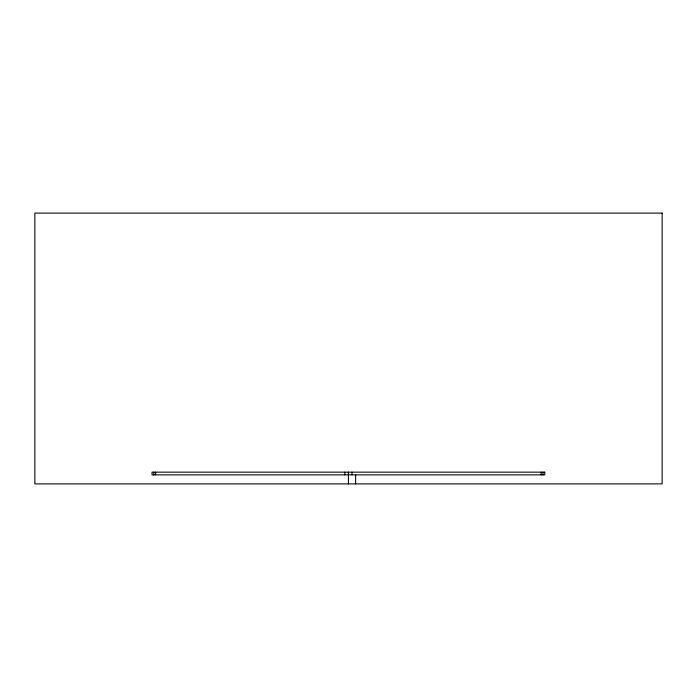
<?xml version="1.0" encoding="UTF-8"?>
<svg xmlns="http://www.w3.org/2000/svg" width="697" height="697" viewBox="0 0 697 697"><rect width="100%" height="100%" fill="white"/><g stroke="black" fill="none" stroke-linecap="round" stroke-linejoin="round"><path stroke-width="1.05" d="M542.989 472.157L542.989 474.866M541.186 472.157L541.186 474.866M355.627 474.866L355.627 483.892M352.02 472.157L352.02 474.866M348.413 472.157L348.413 483.892M344.797 472.157L344.797 474.866M155.64 472.157L155.64 474.866M153.828 472.157L153.828 474.866M662.15 213.108L34.85 213.108L34.85 483.892L662.15 483.892L662.15 213.108M544.793 472.157L152.024 472.157L152.024 474.866L544.793 474.866L544.793 472.157"/></g></svg>
